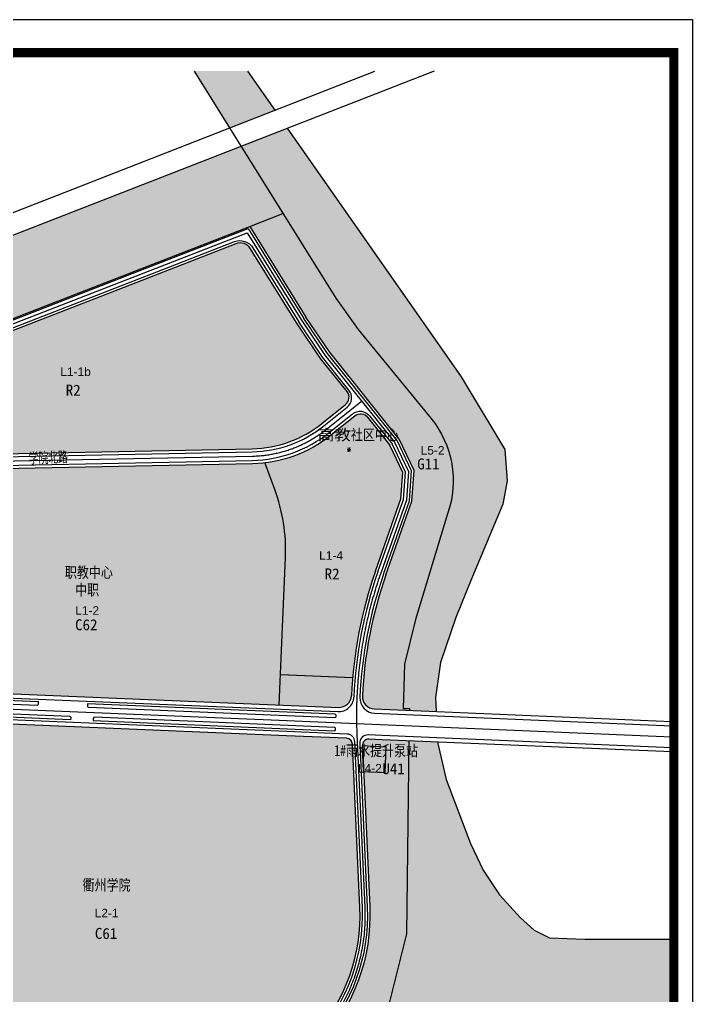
# Model space of a CAD drawing. Extents: x 2442 to 11417, y 1140 to 9206.
# Drawn here: x 9545 to 10647, y 7609 to 9206 of the extents above; entities that cross this region are included whole.
import ezdxf

# ---------------------------------------------------------------- set-up
doc = ezdxf.new("R2010")
doc.units = 0
doc.header["$LTSCALE"] = 1000
doc.header["$MEASUREMENT"] = 0
doc.linetypes.add('CENTER', pattern=[50.800000000000004, 31.75, -6.35, 6.35, -6.35])
doc.linetypes.add('CENTER2', pattern=[28.575000000000003, 19.05, -3.175, 3.175, -3.175])
for name, color, linetype in [('01-R2-R2二类居住', 2, 'Continuous'), ('02-C62-高校，中专', 30, 'Continuous'), ('07-U41-雨，污水处理', 151, 'Continuous'), ('08-G11-公园', 3, 'Continuous'), ('08-G12-街头绿地', 80, 'Continuous'), ('08-G22-防护绿地', 104, 'Continuous'), ('11-E1-水域', 130, 'Continuous'), ('14-z地块编号', 217, 'Continuous'), ('a-dlcenter', 1, 'CENTER'), ('DL-ZX', 1, 'Continuous'), ('road-name', 2, 'Continuous'), ('基层360', 220, 'Continuous'), ('用地名称', 7, 'Continuous'), ('用地性质代码', 7, 'Continuous'), ('用地线', 5, 'Continuous'), ('蓝线', 5, 'Continuous'), ('道路', 7, 'Continuous'), ('道路红线', 12, 'Continuous'), ('道路绿化', 84, 'Continuous')]:
    doc.layers.add(name, color=color, linetype=linetype)
doc.styles.add('HZ', font='', dxfattribs={"width": 0.8})
doc.styles.get("Standard").update_dxf_attribs({"font": 'gbenor.shx', "bigfont": 'gbcbig.shx'})
doc.styles.add('xtx', font='')
doc.styles.get('HZ').set_extended_font_data('SimSun')
doc.styles.get('xtx').set_extended_font_data('SimSun')

# ---------------------------------------------------------------- blocks, each defined once
blk = doc.blocks.new('A$C29EE2744')
at = {"layer": '基层360'}
blk.add_hatch(color=6, dxfattribs=at).paths.add_polyline_path([(0.1244244240289585, -1.012749159396046), (1.582428980508822, -1.940010483995431), (1.006172584609132, -0.3753947184089359), (2.432871077565479, 0.6558664285909597), (0.6247327341763333, 0.6602671978395644), (-0.03829507109988173, 2.460479332446701), (-0.6270691832695126, 0.6633139171969358), (-2.518216268036511, 0.6679167191829745), (-0.9519091588379784, -0.3282228323299226), (-1.579725708340292, -2.244560806699448)])
blk.add_hatch(color=6, dxfattribs=at).paths.add_polyline_path([(0.1244244240289585, -1.012749159396046), (1.582428980508822, -1.940010483995431), (1.006172584609132, -0.3753947184089359), (2.432871077565479, 0.6558664285909597), (0.6247327341763333, 0.6602671978395644), (-0.03829507109988173, 2.460479332446701), (-0.6270691832695126, 0.6633139171969358), (-2.518216268036511, 0.6679167191829745), (-0.9519091588379784, -0.3282228323299226), (-1.579725708340292, -2.244560806699448)])
at = {"layer": '基层360', "color": 6, "const_width": 0.2}
blk.add_lwpolyline([(2.964210948098454, 3.557278931453473), (-3.039993972161782, 3.557278931453473, 0.4142135623731019), (-3.316917049109933, 3.280355854272491), (-3.316917049109933, -3.246373871028775, 0.414213562373095), (-3.039993972161782, -3.523296948209756), (2.964210948098454, -3.523296948209756, 0.414213562373095), (3.241134025046605, -3.246373871028775), (3.241134025046605, 3.280355854272491, 0.414213562373095)], format="xyb", close=True, dxfattribs=at)
blk.add_lwpolyline([(2.500019432983364, -1.488749143354946, 2683.920581125971), (2.497773102025505, -1.492530464813465)], format="xyb", dxfattribs=at)
at = {"layer": '基层360', "color": 6}
blk.add_lwpolyline([(0.624732734059918, 0.6602671978395644), (2.43287107779831, 0.6558664285909597), (1.006172584492716, -0.3753947184089359), (1.582428980508822, -1.940010483995431), (0.1244244240289585, -1.012749159396046), (-1.579725708340292, -2.244560806699448), (-0.9519091588379784, -0.3282228323299226), (-2.518216268036511, 0.6679167191829745), (-0.6270691831530972, 0.6633139171969358), (-0.03829507098346641, 2.460479332446701)], close=True, dxfattribs=at)
blk.add_lwpolyline([(0.624732734059918, 0.6602671978395644), (2.43287107779831, 0.6558664285909597), (1.006172584492716, -0.3753947184089359), (1.582428980508822, -1.940010483995431), (0.1244244240289585, -1.012749159396046), (-1.579725708340292, -2.244560806699448), (-0.9519091588379784, -0.3282228323299226), (-2.518216268036511, 0.6679167191829745), (-0.6270691831530972, 0.6633139171969358), (-0.03829507098346641, 2.460479332446701)], close=True, dxfattribs=at)

msp = doc.modelspace()

# ---------------------------------------------------------------- hatches: boundary and pattern name
at = {"layer": '01-R2-R2二类居住', "linetype": 'Continuous'}
for points in [[(9925.779911699366, 8503.346025828298, 0.1654696469047766), (10039.63979103101, 8544.640669810098), (10078.59631506947, 8575.879573104632, 0.4142135623731013), (10080.9146264166, 8596.965716244093), (10037.53821282745, 8651.058341799988), (9998.57817198347, 8708.90057997425), (9923.077918801324, 8830.723468827266, 0.3611939289308974), (9898.836915562439, 8838.830836288415), (9734.880960580327, 8775.14962253689), (9317.235548825318, 8612.934308422704), (9364.1543065525, 8492.135578678837)], [(10119.97316128054, 8484.318516240975), (10151.17910059599, 8509.342291964087), (10114.6967236428, 8554.837698168238, 0.4142135623730863), (10093.61058050334, 8557.156009515364), (10074.10686843119, 8541.51614968842)], [(9946.17993614264, 8480.68881780756), (9951.552812186557, 8466.236844628762, 0.1372162347606216), (10064.03797236104, 8514.214878977535), (10083.49078432735, 8529.813922445128), (10074.10686843119, 8541.51614968842), (10054.65405646488, 8525.917106220828, -0.1413607931033678)], [(10127.66464275377, 8303.068053613235), (10169.26878840105, 8421.250637685554), (10172.4616051142, 8464.367437127325), (10151.17910059599, 8509.342291964087), (10119.97316128054, 8484.318516240975), (10083.49078432735, 8529.813922445128), (10064.03797236104, 8514.214878977535, -0.1372162347606216), (9951.552812186557, 8466.236844628762), (9962.465538772742, 8436.883769917566, -0.09980761365057422), (9980.140309354356, 8325.220231624655), (9972.118310527425, 8134.20860416985), (10090.11754205124, 8129.253166633774, -0.06295090041644799)]]:
    msp.add_hatch(color=256, dxfattribs=at).paths.add_polyline_path(points)
at = {"layer": '02-C62-高校，中专', "linetype": 'Continuous'}
for points in [[(9351.422038098173, 8467.876652846428, 0.08785305838130682), (9319.9490959316, 8461.653432765766), (9237.901825626372, 8429.785912256331, 0.50172870745931), (9230.196646827728, 8401.973930816695, -0.112107263107328), (9312.876232617318, 8225.51550311582), (9315.590564309054, 8213.886034528097), (9329.953678602331, 8147.598031576907), (9334.655891431545, 8125.896589150484, 0.3412534456394166), (9353.363140207997, 8110.149470022926), (9970.020288082678, 8084.252640543565), (9980.140309354356, 8325.220231624655, 0.09980761365057422), (9962.465538772742, 8436.883769917566), (9946.17993614264, 8480.688817807562, -0.02355781482713607), (9926.258873388764, 8479.350805560502)], [(9376.173255207574, 8059.147476539742, 0.4127013066873774), (9339.743582491352, 8025.827475179311), (9309.892028590215, 7392.999999999999), (9889.251117609847, 7393.000000000002), (10025.88352191198, 7542.539003398682, 0.1990015283537831), (10102.01419305988, 7752.757913128676), (10089.86767411753, 8020.039188395178, 0.3888418508627179), (10080.29767244507, 8029.576399087367), (9981.903650978937, 8033.709521551425)]]:
    msp.add_hatch(color=256, dxfattribs=at).paths.add_polyline_path(points)
at = {"layer": '07-U41-雨，污水处理', "linetype": 'Continuous'}
msp.add_hatch(color=256, dxfattribs=at).paths.add_polyline_path([(10144.57285666857, 8015.839189267276), (10105.99437363798, 8017.614565560896), (10107.94322925339, 7974.730458874129), (10142.78196787665, 7973.28396866499)])
at = {"layer": '08-G11-公园'}
msp.add_hatch(color=256, dxfattribs=at).paths.add_polyline_path([(10166.54479022437, 8518.953120664677), (10190.76315468769, 8467.77411467927), (10187.04276472432, 8417.532800407855), (10144.643303687, 8297.091008112777, 0.07354425053986463), (10106.12967146054, 8098.610366736404), (10106.12967144945, 8098.610366489168), (10106.12967155052, 8098.610368741942), (10106.12967221158, 8098.610383476092, 0.4150525222806158), (10125.27036365404, 8077.731572237936), (10172.57547720919, 8075.744878702555), (10174.9273730211, 8151.003244974877), (10192.85126350755, 8224.12972062151), (10245.54594514351, 8396.984057672691, 0.2622930841597129), (10218.12238934387, 8553.447608457673), (10099.03662046087, 8698.756927483279), (10062.55953826799, 8749.592154928485), (9976.036846804876, 8888.12567777678), (9921.747496351158, 8867.039455376065), (10013.6982078602, 8718.673048165396), (10052.04923758574, 8661.734981686139)])
h = msp.add_hatch(color=256, dxfattribs=at)
h.paths.add_polyline_path([(10037.69558333644, 7531.746635496956), (9817.80586640253, 7291.08541399448, 0.04300935836109868), (9709.943572224112, 7150.476675356738), (9530.611066350026, 6869.702653211992, 0.02249534359103773), (9508.493974592324, 6831.378260078754), (9414.188092997721, 6649.53697421879, -0.3153291445122253), (9304.370262544897, 6592.162595993326), (9280.668001470814, 6595.24869120003, 0.4134014354136281), (9263.862290053814, 6582.352181652725), (9250.231085097661, 6479.880550420613, 0.2132650692605006), (9288.70239406083, 6437.663880687001), (9365.456038379178, 6404.258889440744), (9365.644586306258, 6404.705048850686), (9475.08548120194, 6682.384064449529), (9481.17535979516, 6696.568278627003), (9495.838132926909, 6728.177051237831), (9509.11772825318, 6757.020645841372), (9531.827826955254, 6804.977091361525), (9544.735780236784, 6831.151188683987), (9552.247715920746, 6837.225368072005), (9555.218400450773, 6841.580179986673), (9564.070348259685, 6860.334146531497), (9573.89064884889, 6877.925181952562), (9580.686500000043, 6889.007500000179), (9599.091000000006, 6918.777000000002), (9612.534499999707, 6939.854499999838), (9640.542000000227, 6983.6675000003), (9663.788, 7019.8425), (9690.8105, 7061.911), (9719.44850000003, 7106.508000000124), (9734.185999999949, 7129.130499999938), (9753.931000000008, 7159.232500000011), (9769.485999999988, 7181.298499999979), (9803.724999999988, 7225.608500000007), (9818.189, 7243.480499999997), (9831.322000000077, 7258.564500000081), (9852.661999999971, 7282.409499999973), (9868.886, 7300.095), (9888.48799999991, 7321.466999999823), (9931.658500000758, 7368.71450000095), (9968.038499999999, 7408.62), (10010.51449999998, 7455.147999999985), (10032.31693136734, 7479.911892275711), (10069.75899999996, 7517.458999999964), (10084.83592410817, 7533.45218162397), (10100.26300000001, 7546.310000000011), (10128.56400218334, 7571.760247386479), (10148.17099999997, 7589.413999999872), (10178.47379598049, 7709.731670782142), (10182.36699444906, 8025.289275649015), (10138.35258218404, 8027.137754462263), (10116.40375168617, 8028.059733288202, 0.4400487706772679), (10105.99437363798, 8017.614565560896), (10144.57285666857, 8015.839189267276), (10142.78196787665, 7973.283968664993), (10107.94322925339, 7974.730458874129), (10117.99769683641, 7753.484278756766, -0.1990014016625591)])
h.paths.add_polyline_path([(9365.42701710812, 6517.15801174966), (9360.838877643138, 6482.666993764859), (9294.309291624737, 6491.517037545371), (9298.897431089717, 6526.008055530176)], flags=16)
at = {"layer": '08-G12-街头绿地'}
msp.add_hatch(color=256, dxfattribs=at).paths.add_polyline_path([(10090.11754205124, 8129.253166633774), (9972.118310527425, 8134.208604169849), (9970.020288082676, 8084.252640543565), (10067.32131694393, 8080.166434519244, 0.4134407650035412), (10088.14059014173, 8099.256916262385, -0.01060109495485974)])
at = {"layer": '08-G22-防护绿地'}
msp.add_hatch(color=256, dxfattribs=at).paths.add_polyline_path([(9041.387769621375, 8661.234687500513), (9054.095532547874, 8637.617589019832, 0.06025490209022917), (9105.980598005663, 8564.011109464254, 0.3112264248715373), (9128.066738491298, 8558.770359585922), (9743.523914370602, 8797.816632570366), (9921.747496351158, 8867.039455376067), (9976.036846804882, 8888.12567777678), (9907.290024388574, 8998.197837263593)])
at = {"layer": '11-E1-水域'}
for points in [[(9888.394162960789, 9028.452446853029), (9962.475023364093, 9057.354680159766), (9917.80587046676, 9121.248900403993), (9830.43707969038, 9121.24890040399)], [(9983.184587176285, 9027.731968611612), (9907.290024388574, 8998.197837263593), (10062.55953826798, 8749.59215492851), (10099.03662046082, 8698.756927483295), (10218.12238934387, 8553.447608457673, -0.2622930841597129), (10245.54594514351, 8396.984057672691), (10192.85126350755, 8224.129720621502), (10174.9273730211, 8151.003244974871), (10172.65312146888, 8078.229419091303), (10183.02014456237, 8078.229419091303), (10182.98409832683, 8075.307743290914), (10226.87522720563, 8073.464428362553), (10225.69522547318, 8096.348035690459), (10234.01339996663, 8153.375387714223), (10259.21853352513, 8227.452323759451), (10283.80516600896, 8287.78173282793), (10335.82574508595, 8412.777448772456), (10343.08360622412, 8450.73292549016), (10339.40291146567, 8502.37502344093), (10267.61355699076, 8620.888183529463)], [(10148.17099999997, 7589.413999999874), (10128.56400218334, 7571.760247386479), (10100.26300000001, 7546.310000000006), (10084.83592410817, 7533.452181623964), (10069.75899999998, 7517.458999999976), (10032.31693136734, 7479.911892275706), (10010.51450000001, 7455.148000000009), (9968.038499999999, 7408.62), (9931.65850000006, 7368.714500000237), (9888.487999999512, 7321.466999999467), (9868.886, 7300.095), (9852.662000000002, 7282.409500000001), (10128.56400218334, 7077.968671164188), (10171.3670399858, 7126.444948296619), (10196.4906783472, 7154.954546654041), (10238.73976899999, 7203.775134), (10249.12196058898, 7215.285776823511), (10340.14090712301, 7300.41040956668), (10473.81903516623, 7349.897374198024), (10612.7756508499, 7349.897374198023), (10612.7756508499, 7700.701553489419), (10470.37029014408, 7700.70155348942), (10412.21886043495, 7703.281125736747), (10387.2686935721, 7715.551169261187), (10364.33492886508, 7736.377531396704), (10330.66470014783, 7773.60792509004), (10303.57254550204, 7813.728985712435), (10282.99137748522, 7857.547929924755), (10243.36855824287, 7962.277175090067), (10229.58878358547, 8020.840811845379), (10229.46138438309, 8023.311446625837), (10182.36699444906, 8025.289275649016), (10178.47379598049, 7709.731670782137)]]:
    msp.add_hatch(color=256, dxfattribs=at).paths.add_polyline_path(points)

# ---------------------------------------------------------------- linework, layer by layer
at = {"layer": '01-R2-R2二类居住', "linetype": 'Continuous', "flags": 128}
msp.add_lwpolyline([(9237.901825626372, 8429.785912256331), (9319.9490959316, 8461.653432765766, -0.08785305838130682), (9351.422038098173, 8467.876652846428), (9926.258873388764, 8479.350805560502, 0.1654696469047733), (10054.65405646488, 8525.917106220828), (10093.61058050334, 8557.156009515364, -0.4142135623730863), (10114.6967236428, 8554.837698168238), (10151.17910059599, 8509.342291964085)], format="xyb", dxfattribs=at)
at = {"layer": 'a-dlcenter', "color": 2, "linetype": 'CENTER2', "flags": 128}
msp.add_lwpolyline([(7161.682964888931, 7913.705562922251), (7520.357442365191, 8004.951000000025), (7527.312942365108, 8006.892000000003), (7901.063521123436, 8111.270077456302), (8030.873942365108, 8147.522000000002), (8182.716942365108, 8198.163000000004), (8313.099942365108, 8246.636000000002), (8439.985942365107, 8293.809000000005), (8559.40794236511, 8338.207000000002), (9093.811981286242, 8536.884849120732), (9738.85392800282, 8787.420545430132), (9917.500429958696, 8856.807632213624)], dxfattribs=at)
at = {"layer": 'a-dlcenter', "linetype": 'CENTER2', "flags": 128}
for points in [[(9917.500429958696, 8856.807632213624), (10006.13818992182, 8713.78681406985), (10044.7937252066, 8656.396661743052), (10158.86194541018, 8514.14770631438), (10181.61237990095, 8466.070775903298), (10178.15577656268, 8419.391719046704), (10136.15397322039, 8300.079530863006, 0.09627028843227861), (10097.15694151161, 8035.860376282838), (10110.00594495234, 7753.121095850375, -0.1990014016625614), (10031.78960069235, 7537.142872056603), (9811.89988369608, 7296.481650485879, 0.0430093583610977), (9703.201447702328, 7154.782921626143), (9523.868941828241, 6874.008899481399, 0.02249534359103114), (9501.39222256229, 6835.061345484218), (9407.086340967682, 6653.22005962424, -0.3153291445122288), (9305.403164622474, 6600.095635341403), (9242.098812586935, 6608.338024401663)], [(9184.521859677054, 8421.926264650176), (9315.604448717348, 8472.839318541319, -0.08785305838130747), (9351.182557253473, 8479.874262980326), (9926.019392544065, 8491.3484156944, 0.1654696469047733), (10047.14692374795, 8535.278888015464), (10104.82701137568, 8581.532056743865)]]:
    msp.add_lwpolyline(points, format="xyb", dxfattribs=at)
at = {"layer": 'a-dlcenter', "color": 5, "linetype": 'CENTER2', "flags": 128}
msp.add_lwpolyline([(6400.722068443913, 7476.013859680375), (6885.835478874505, 7455.706765523124, 0.1080395869191884), (7096.218287333418, 7492.558998991798), (7729.887075256194, 7752.034061930962), (7987.661, 7857.92), (8273.9, 7975.496), (8452.703069927069, 8049.150462405971, -0.1086044281393067), (8790.976248840554, 8108.746620448313), (8936.595, 8102.630999999999), (9318.369583085325, 8086.59700661975), (9982.952742365504, 8058.687499999986), (10096.33601348819, 8053.924703195691), (10612.7756508499, 8032.235561962264)], format="xyb", dxfattribs=at)
at = {"layer": 'DL-ZX', "color": 0}
msp.add_lwpolyline([(2441.528672713594, 9205.760137742089), (10646.55832251512, 9205.760137742089), (10646.55832251512, 2187.230568736437), (2441.528672713594, 2187.230568736437)], close=True, dxfattribs=at)
at = {"layer": 'DL-ZX', "color": 7, "const_width": 15}
msp.add_lwpolyline([(10616.09890074283, 9151.603718733415), (2485.33138872683, 9151.603718733415), (2485.33138872683, 2226.168721266091), (10616.09890074283, 2226.168721266091)], close=True, dxfattribs=at)
at = {"layer": '用地线'}
for p, q in [((9921.747496351158, 8867.039455376067), (9976.03684680488, 8888.125677776781)), ((9972.112291889516, 8134.208856925599), (10090.11754205124, 8129.253166633774))]:
    msp.add_line(p, q, dxfattribs=at)
at = {"layer": '用地线', "flags": 128}
msp.add_lwpolyline([(9970.020288082676, 8084.252640543565), (9980.140309354356, 8325.220231624655, 0.0998076136505742), (9962.465538772742, 8436.883769917566), (9946.17993614264, 8480.68881780756)], format="xyb", dxfattribs=at)
at = {"layer": '用地线'}
msp.add_lwpolyline([(10105.99437363798, 8017.614565560896), (10144.57285666857, 8015.839189267275), (10142.78196787665, 7973.283968664991), (10107.94322925339, 7974.730458874128), (10105.99437363798, 8017.614565560896)], dxfattribs=at)
at = {"layer": '蓝线', "linetype": 'Continuous', "ltscale": 0.3, "elevation": -0.9999999999999432}
for points in [[(9830.43707969038, 9121.248900403993), (9888.39416296079, 9028.452446853029)], [(9917.805870466758, 9121.248900403993), (9962.475023364093, 9057.354680159766)], [(9983.184587176287, 9027.731968611612), (10267.61355699075, 8620.888183529489), (10339.40291146567, 8502.375023440924), (10343.08360622412, 8450.732925490156), (10335.82574508595, 8412.777448772453), (10283.80516600894, 8287.78173282789), (10259.21853352513, 8227.45232375944), (10234.01339996663, 8153.375387714223), (10225.69522547318, 8096.348035690456), (10226.87522720563, 8073.464428362555)], [(10182.36699444906, 8025.289275649015), (10178.47379598049, 7709.731670782136), (10148.17099999997, 7589.413999999873), (10128.56400218334, 7571.760247386479)], [(10182.36699444906, 8025.289275649015), (10178.47379598049, 7709.731670782136), (10148.17099999997, 7589.413999999873), (10128.56400218334, 7571.760247386479)], [(10229.46138438308, 8023.311446625836), (10229.58878358547, 8020.840811845381), (10243.36855824288, 7962.277175090049), (10282.99137748523, 7857.547929924732), (10303.57254550204, 7813.728985712435), (10330.66470014782, 7773.607925090049), (10364.33492886508, 7736.377531396691), (10387.2686935721, 7715.551169261183), (10412.21886043495, 7703.281125736746), (10470.37029014409, 7700.70155348942), (10612.77571267251, 7700.70155348942)]]:
    msp.add_lwpolyline(points, dxfattribs=at)
for points in [[(9888.39416296079, 9028.452446853029), (10062.55953826799, 8749.592154928512), (10099.03662046084, 8698.75692748329), (10218.12238934387, 8553.447608457673, -0.262293084159713), (10245.54594514351, 8396.984057672691), (10192.85126350755, 8224.129720621499), (10174.9273730211, 8151.003244974876), (10172.65312146888, 8078.229419091303), (10183.02014456237, 8078.229419091303), (10182.98409832683, 8075.307743290916)], [(9904.82639350842, 9002.142414796426), (10062.55953826799, 8749.592154928512), (10099.03662046084, 8698.75692748329), (10218.12238934387, 8553.447608457673, -0.262293084159713), (10245.54594514351, 8396.984057672691), (10192.85126350755, 8224.129720621499), (10174.9273730211, 8151.003244974876), (10172.65312146888, 8078.229419091303), (10183.02014456237, 8078.229419091303), (10182.98409832683, 8075.307743290916)]]:
    msp.add_lwpolyline(points, format="xyb", dxfattribs=at)
at = {"layer": '道路'}
for p, q in [((10040.76288499597, 8653.430928441336), (10001.93817995605, 8711.072239572297)), ((10048.82456541724, 8659.362395044769), (10010.33819988759, 8716.501388567403)), ((10163.13019252917, 8516.817380953431), (10048.82456541724, 8659.362395044769)), ((10186.69614367136, 8467.017075223283), (10163.13019252917, 8516.817380953431)), ((10176.52861613053, 8465.124476583313), (10154.59369829118, 8511.478031675328)), ((10173.21856091733, 8420.424451623845), (10176.52861613053, 8465.124476583313)), ((10183.09299220803, 8418.358986469562), (10186.69614367136, 8467.017075223283)), ((10131.43767851671, 8301.7398212798), (10173.21856091733, 8420.424451623845)), ((10140.87026792406, 8298.419240446212), (10183.09299220803, 8418.358986469562)), ((9351.525864553478, 8103.220457385358), (10066.02595520595, 8073.214663932073)), ((10125.97300983787, 8070.695565022502), (10612.7756508499, 8050.251253220895))]:
    msp.add_line(p, q, dxfattribs=at)
at = {"layer": '道路', "flags": 128}
msp.add_lwpolyline([(10223.49728058169, 9121.248900403993), (8980.885389236351, 8637.69037571421), (8886.861329526982, 8601.101207434816), (8691.248366685864, 8524.722222327444), (8597.814979644769, 8488.242578169662), (8411.506372304872, 8415.512827414055), (8223.597067683982, 8345.652927403436), (8129.146242782987, 8312.822031060787), (7938.418457981257, 8251.06983556049), (7842.177941005353, 8222.173764537427), (7738.939666925265, 8192.835601866105), (7471.361957751916, 8122.372826171811), (7456.872058241675, 8153.716236643093), (7729.962851307133, 8225.63080439762), (7928.175692531218, 8283.49028830156), (8117.979907729483, 8344.93609280129), (8212.437082828497, 8377.769196458623), (8399.433778207655, 8447.297296447887), (8492.299195856564, 8483.541665873392), (8585.73317086774, 8520.023545692304), (8772.03146318229, 8592.76327664154), (8874.212820988329, 8632.660916428238), (8886.810993393306, 8637.69037571422), (10126.24571749199, 9121.248900403993)], dxfattribs=at)
for points in [[(9039.509844070197, 8660.503898655395), (9052.33430601943, 8636.669917602352, 0.0612244609312756), (9105.47435529128, 8561.591503643194, 0.3101671799934301), (9127.508598510884, 8556.408014587834), (9740.491907120066, 8794.493426648141), (9919.026338023501, 8863.836984542144), (10010.33819988759, 8716.501388567403)], [(9213.819064566436, 8440.814891250475), (9213.819064566436, 8440.814891250475, -0.3317984733759574), (9185.014730619338, 8448.794996650005), (9131.660676367079, 8517.570382785436, -0.5017287074449001), (9140.221986143919, 8548.472584384317), (9789.111565749452, 8800.504149962433), (9896.614290571457, 8842.258680921728, -0.3611939289308962), (9926.915544620066, 8832.124471595293), (10001.93817995605, 8711.072239572297)], [(9213.819064566436, 8440.814891250477), (9313.0700711757, 8479.364418577057, -0.08785305838130682), (9351.042860094065, 8486.872868891767), (9925.879695384658, 8498.34702160584, 0.1654696469047739), (10042.7677629964, 8540.739927395667), (10080.94413855197, 8571.353236297122, 0.4142135623731054), (10084.03522034814, 8599.468093816402), (10040.76288499597, 8653.430928441336)], [(9235.396169904767, 8434.176606997433), (9318.138826258995, 8466.31421850558, -0.08785305838130913), (9351.322254412882, 8472.875657068886), (9926.159089703473, 8484.34980978296, 0.1654696469047727), (10051.52608449949, 8529.817848635259), (10089.70246005507, 8560.431157536717, -0.4142135623730944), (10117.81731757435, 8557.340075740549), (10154.59369829118, 8511.478031675328)], [(9511.776049031772, 6880.08915979803, 0.2596034042778043), (9528.90306473044, 6889.321698457409), (9699.830385441435, 7156.936044760843, -0.04300935836109928), (9808.94689234286, 7299.179768731584), (10028.83660927677, 7539.840990234058, 0.1990014016625625), (10106.01006900401, 7752.939504535698), (10093.68524061926, 8024.144436891518, 0.3888418508542895), (10081.24423844543, 8036.542810791347), (9982.197396448624, 8040.703355526048), (9359.569453358412, 8066.850931574334, 0.412701306685349), (9333.548258561284, 8043.050930602591), (9295.961683684805, 7246.247609794106), (9279.813135930783, 6903.913518776255, 0.4240750708739224), (9299.519220958491, 6882.972974403008), (9511.776049031772, 6880.08915979803)], [(10612.7756508499, 8014.219519609928), (10138.63444274124, 8034.132087667898), (10115.34442439541, 8035.110404202235, 0.4400487706859094), (10101.81223293238, 8021.531686156754), (10114.00182089228, 7753.30268734974, -0.1990014016625597), (10034.74259198321, 7534.444753742655), (9814.852875049308, 7293.783532240185, 0.04300935836109647), (9706.57250996323, 7152.629798491452), (9527.240004089128, 6871.855776346688, 0.02249534359103138), (9504.943098577305, 6833.219802781484), (9410.637216982705, 6651.378516921516, -0.3153291445122146), (9304.886713583694, 6596.129115667363), (9274.254017832289, 6600.117571251046, 0.4134014354136114), (9257.448306415288, 6587.221061703743), (9247.315639790982, 6511.049448037693, 0.3345820701178081), (9288.70239406083, 6437.663880687001), (9365.456038379176, 6404.258889440744)]]:
    msp.add_lwpolyline(points, format="xyb", dxfattribs=at)
at = {"layer": '道路'}
for centre, radius, start, end in [((10796.43523173477, 8067.638872511942), 705.0000000000051, 160.6062595315726, 177.6012138485304), ((10796.43523173475, 8067.63887251194), 694.9999999999956, 160.6062595315726, 177.6018841469559), ((10067.07491829723, 8098.192647766504), 25, 267.5952477264523, 357.6012138485304), ((10127.02201329842, 8095.673547161574), 25, 177.6018841469559, 267.5951551253123)]:
    msp.add_arc(centre, radius, start, end, dxfattribs=at)
at = {"layer": '道路红线'}
for p, q in [((10037.53821282747, 8651.05834179996), (9998.578171983432, 8708.900579974254)), ((10052.04923758574, 8661.734981686144), (10013.6982078602, 8718.673048165447)), ((10166.54479022437, 8518.953120664673), (10052.04923758574, 8661.734981686144)), ((10190.76315468769, 8467.774114679272), (10166.54479022437, 8518.953120664673)), ((10172.4616051142, 8464.367437127325), (10151.17910059599, 8509.342291964085)), ((10169.26878840105, 8421.250637685558), (10172.4616051142, 8464.367437127325)), ((10187.04276472431, 8417.53280040785), (10190.76315468769, 8467.774114679272)), ((10127.66464275377, 8303.068053613235), (10169.26878840105, 8421.250637685558)), ((10144.643303687, 8297.091008112777), (10187.04276472431, 8417.53280040785)), ((9353.363140207997, 8110.149470022926), (10067.32131694393, 8080.166434519244)), ((10125.27036365404, 8077.731572237936), (10612.7756508499, 8057.257599558292))]:
    msp.add_line(p, q, dxfattribs=at)
at = {"layer": '道路红线', "flags": 128}
for points in [[(9054.095532548059, 8637.617589019485, 0.06025490208996575), (9105.980598005639, 8564.011109464254, 0.3112264248719429), (9128.066738491298, 8558.770359585922), (9743.523914370602, 8797.816632570366), (9921.747496351158, 8867.039455376067), (10013.6982078602, 8718.673048165447)], [(9998.578171983432, 8708.900579974254), (9923.077918801324, 8830.723468827266, 0.3611939289308974), (9898.836915562439, 8838.830836288415), (9734.880960580327, 8775.14962253689), (9143.33788229544, 8545.391690197042, 0.5017287074449123), (9136.916899962811, 8522.215038997881), (9190.910487767296, 8452.615270017955, 0.3317984733759908), (9213.953954924977, 8446.231185698329)], [(9213.953954924975, 8446.231185698332), (9311.259801503094, 8484.025204316871, -0.08785305838130483), (9350.943076408772, 8491.871873114225), (9925.779911699366, 8503.346025828298, 0.1654696469047766), (10039.63979103101, 8544.640669810098), (10078.59631506947, 8575.879573104632, 0.4142135623731013), (10080.9146264166, 8596.965716244093), (10037.53821282747, 8651.05834179996)], [(10612.7756508499, 8007.213349118285), (10138.35258218404, 8027.137754462263), (10116.40375168617, 8028.059733288202, 0.4400487706772679), (10105.99437363798, 8017.614565560896), (10117.99769683641, 7753.484278756766, -0.1990014016625591), (10037.69558333644, 7531.746635496956), (9817.80586640253, 7291.08541399448, 0.04300935836109868), (9709.943572224112, 7150.476675356738), (9530.611066350026, 6869.702653211992, 0.02249534359103773), (9508.493974592324, 6831.378260078754), (9414.188092997721, 6649.53697421879, -0.3153291445122254), (9304.370262544897, 6592.162595993326), (9280.668001470814, 6595.24869120003, 0.4134014354136281), (9263.862290053814, 6582.352181652725), (9250.231085097661, 6479.880550420615)]]:
    msp.add_lwpolyline(points, format="xyb", dxfattribs=at)
msp.add_lwpolyline([(9696.840405288192, 7159.68581352658, -0.0428401777497395), (9805.993801554954, 7301.878013732628), (10025.88352191198, 7542.539003398682, 0.1990015283537831), (10102.01419305988, 7752.757913128676), (10089.86767411753, 8020.039188395178, 0.3888418508627182), (10080.29767244507, 8029.576399087367), (9981.903650978937, 8033.709521551425), (9376.173255207574, 8059.147476539742, 0.4127013066873774), (9339.743582491352, 8025.827475179311), (9302.953908501502, 7245.917773300102), (9287.005015551482, 6907.816177172243, 0.4240750708739334), (9306.711100579188, 6886.875632798994), (9512.387092501684, 6884.081264908371, 0.259603347816056), (9525.232351102168, 6891.005668946022)], format="xyb", close=True, dxfattribs=at)
at = {"layer": '道路红线'}
for centre, radius, start, end in [((10796.43523173477, 8067.63887251194), 709.0000000000107, 160.6062595315726, 177.4440317896481), ((10796.43523173475, 8067.63887251194), 690.9999999999935, 160.6062595315726, 177.4310686542702), ((10068.16048741696, 8100.148821586789), 20, 267.5952477264523, 357.4440317896481), ((10126.10957263193, 8097.713957688415), 20, 177.4310686542702, 267.595137320769)]:
    msp.add_arc(centre, radius, start, end, dxfattribs=at)
at = {"layer": '道路绿化', "color": 84, "ltscale": 100, "flags": 128}
for points in [[(9575.659741602616, 8089.303875213004), (9351.509560740147, 8098.717175669456, 0.4142135623733612), (9349.427404986089, 8096.802854010004), (9349.364467200614, 8095.304174979938, 0.4142135623730951), (9351.278788860065, 8093.22201922588), (9573.465772262143, 8083.891164241825, 0.4171599552333076), (9575.548670399776, 8085.8255703511)], [(10063.08528677483, 8065.331086783949), (10063.14824000303, 8066.829765165492, 0.4142165804139983), (10061.23391920839, 8068.911941509847), (9656.014232673622, 8085.929347632583), (9655.781428379112, 8082.487198318398, 0.4217198013196055), (9657.692952687146, 8080.354001109102), (10061.00313188558, 8063.416785714791, 0.4142105443393258)], [(9628.344811848692, 8060.067540567636), (9361.720390502483, 8071.264568281387, -0.4142135623732115), (9359.80606884303, 8073.346724035444), (9359.869006628509, 8074.845403065512, -0.4142135623732113), (9361.951162382566, 8076.759724724965), (9626.649129682586, 8065.64359942531, -0.4202739006212698), (9628.561292938548, 8063.520207121247)], [(9665.31167339742, 8058.515098480141), (10060.10080228137, 8041.935728912707, 0.4142105443389154), (10062.18295717062, 8043.850029981863), (10062.24591039882, 8045.348708363408, 0.4142165804137211), (10060.33158960417, 8047.430884707761), (9667.568201757553, 8063.925182253577, 0.4119158126438079), (9665.48676645057, 8062.026546770864)]]:
    msp.add_lwpolyline(points, format="xyb", close=True, dxfattribs=at)

# ---------------------------------------------------------------- block references
at = {"layer": '基层360'}
msp.add_blockref('A$C29EE2744', (10084.16683073643, 8501.807323205103), dxfattribs=at)

# ---------------------------------------------------------------- texts
at = {"layer": '14-z地块编号', "linetype": 'Continuous', "char_height": 14, "width": 55.68540158630408, "attachment_point": 1, "style": 'xtx'}
for s, insert in [('{\\fArial|b0|i0|c0|p32;L1-1b}', (9611.41808958438, 8636.402044035613)), ('{\\fArial|b0|i0|c0|p32;L5-2}', (10201.45371380606, 8507.795597295957)), ('{\\fArial|b0|i0|c0|p32;L1-4}', (10035.28305414295, 8335.734633608166)), ('{\\fArial|b0|i0|c0|p32;L1-2}', (9635.912008804493, 8245.731766074738)), ('{\\fArial|b0|i0|c0|p32;L4-2}', (10098.75960194053, 7987.549382003532)), ('{\\fArial|b0|i0|c0|p32;L2-1}', (9667.625975142308, 7750.601036550148))]:
    msp.add_mtext(s, dxfattribs=dict(at, insert=insert))
at = {"layer": 'road-name', "color": 7, "insert": (9559.388132687314, 8496.914040291409), "char_height": 20, "width": 193.3333333333334, "attachment_point": 1, "rotation": 2.4644133811940563}
msp.add_mtext('学院北路', dxfattribs=at)
at = {"layer": '用地名称', "char_height": 18, "attachment_point": 1, "style": 'HZ'}
for s, insert, width in [('{\\W1.1;\\C7;高教}社区中心', (10033.14640849364, 8535.23790472948, -35.50149917602539), 173.737606741401), ('职教中心', (9619.002870502827, 8310.160594994897), 110.1364613813006), ('{\\C7;中职}', (9635.797550295563, 8281.490259925915), 110.1364613813006), ('{\\C7;1#雨水提升泵站}', (10059.78078725769, 8018.430829588598), 167.3773545921835), ('衢州学院', (9647.943636465701, 7798.486076886114), 194.3985420751673)]:
    msp.add_mtext(s, dxfattribs=dict(at, insert=insert, width=width))
at = {"layer": '用地性质代码', "char_height": 18, "width": 193.3333333333334, "attachment_point": 1}
for s, insert in [('{\\fSimSun|b0|i0|c134|p54;R2}', (9620.40418757391, 8608.26501668855)), ('{\\fSimSun|b0|i0|c134|p54;G11}', (10195.85354803902, 8487.589162468177)), ('{\\fSimSun|b0|i0|c134|p54;R2}', (10044.26915213248, 8307.597606261104)), ('{\\fSimSun|b0|i0|c134|p54;C62}', (9635.6654236238, 8224.370058368313)), ('{\\fSimSun|b0|i0|c134|p54;U41}', (10138.72623882453, 7988.836306232703)), ('{\\fSimSun|b0|i0|c134|p54;C61}', (9668.074186804704, 7719.317436218982))]:
    msp.add_mtext(s, dxfattribs=dict(at, insert=insert))

doc.saveas('drawing.dxf')
